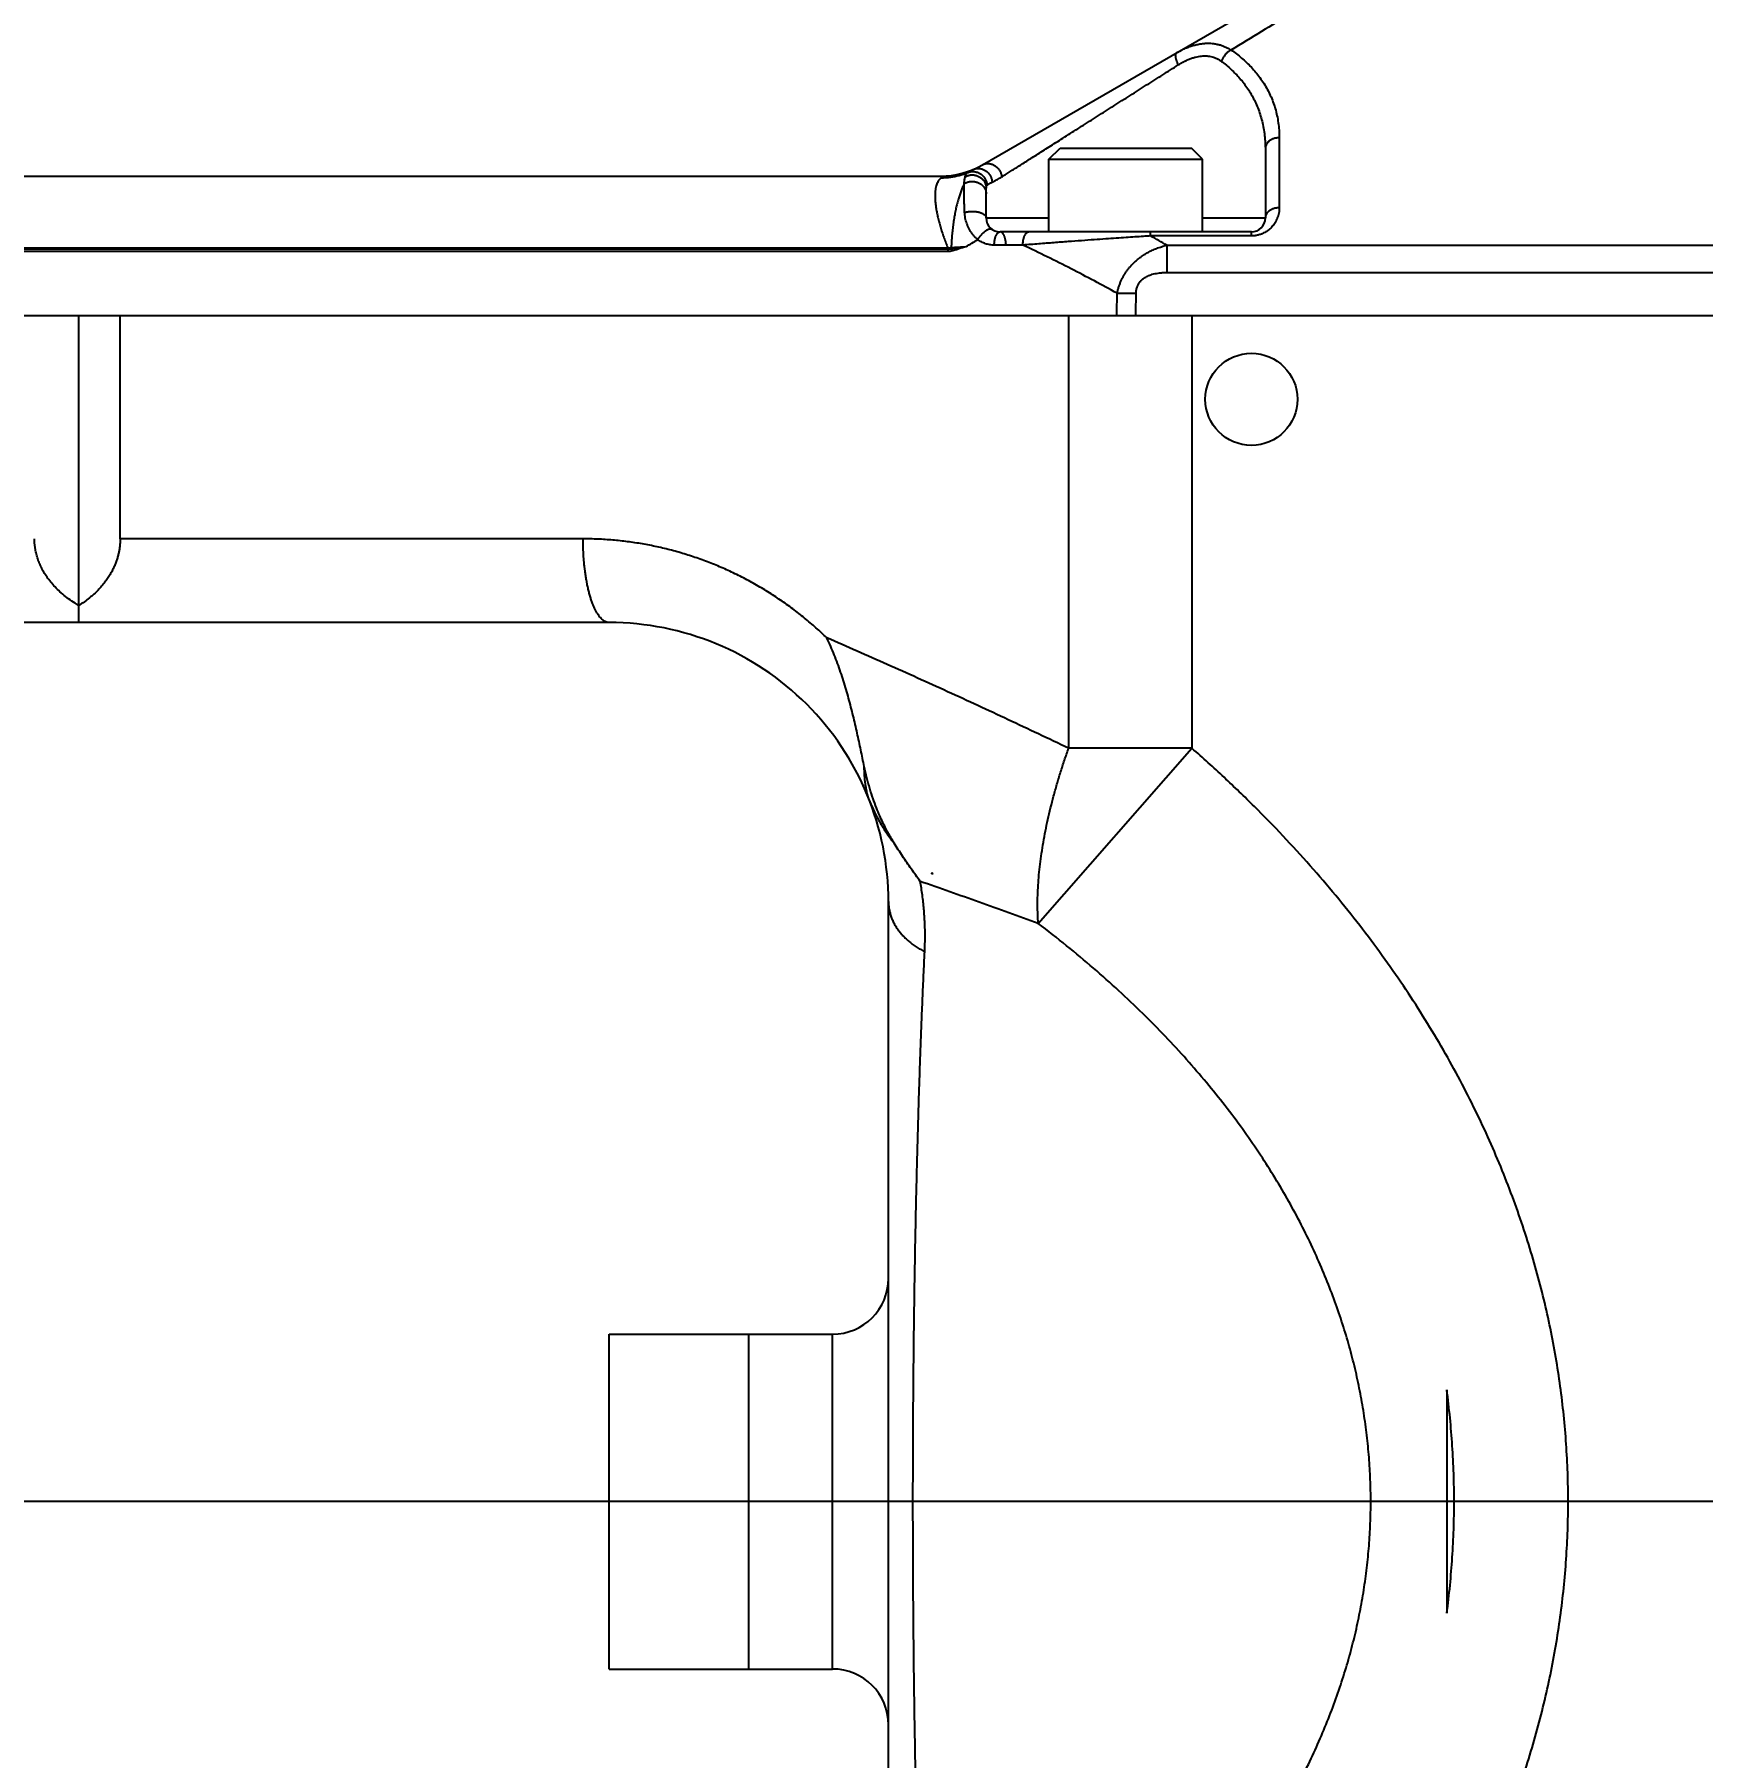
# Model space of a CAD drawing. Extents: x 0 to 4205, y 0 to 2970.
# Drawn here: x 2179.4 to 2239.1, y 2181.2 to 2243 of the extents above; entities that cross this region are included whole.
import ezdxf

# ---------------------------------------------------------------- set-up
doc = ezdxf.new("R2010")
doc.units = 0
doc.header["$LTSCALE"] = 231.275
doc.header["$PDMODE"] = 3
doc.header["$PDSIZE"] = 0.3125
doc.linetypes.add('CENTER', pattern=[0.6, 0.375, -0.075, 0.075, -0.075])
doc.layers.get('0').update_dxf_attribs({"linetype": 'CONTINUOUS'})
doc.layers.get('Defpoints').update_dxf_attribs({"linetype": 'CONTINUOUS'})
for name, color, linetype in [('5_ALL_CURVE', 7, 'CONTINUOUS'), ('95_ALL_DIM', 7, 'CONTINUOUS'), ('DEFAULT_1', 7, 'CENTER')]:
    doc.layers.add(name, color=color, linetype=linetype)
doc.styles.get("Standard").update_dxf_attribs({"font": 'txt', "width": 0.8})
doc.dimstyles.new('DIMSTYLE_2', dxfattribs={"dimtxt": 20, "dimasz": 7.5, "dimexe": 0.18, "dimexo": 0.0625, "dimgap": 0.09, "dimtad": 1, "dimdec": 3, "dimdsep": 46, "dimtxsty": 'Standard', "dimblk": 'OPEN', "dimblk1": 'OPEN', "dimblk2": 'OPEN', "dimcen": 0.09, "dimadec": 0, "dimazin": 0, "dimtp": 0.5, "dimtm": 0.5, "dimtfac": 1, "dimtdec": 3, "dimtofl": 0, "dimtmove": 0, "dimatfit": 3, "dimldrblk": 'OPEN', "dimfxl": 1, "dimtolj": 1, "dimarcsym": 0})

# ---------------------------------------------------------------- blocks, each defined once
blk = doc.blocks.new('_OPEN')
at = {"color": 0, "linetype": 'ByBlock'}
for p, q in [((0, 0), (-1, 0.2333)), ((-1, -0.2333), (0, 0)), ((-1, 0), (0, 0))]:
    blk.add_line(p, q, dxfattribs=at)
blk = doc.blocks.new('*D4')
at = {"layer": '95_ALL_DIM', "color": 0, "lineweight": -2, "transparency": 16777216}
for p, q in [((2922.77, 2266.342), (2957.354, 2272.44)), ((2054.52, 2190.38), (2019.403, 2190.38))]:
    blk.add_line(p, q, dxfattribs=at)
blk.add_arc((2491.968, 2190.38), 472.385, 10.90969, 179.09031, dxfattribs=at)
at = {"layer": 'Defpoints', "color": 0, "transparency": 16777216}
for p in [(2679.07, 2624.131), (2922.708, 2266.331), (2750.382, 2235.945), (2054.583, 2190.38), (2070.101, 2190.38)]:
    blk.add_point(p, dxfattribs=at)
at = {"layer": '95_ALL_DIM', "color": 0, "lineweight": -2, "transparency": 16777216, "xscale": 7.5, "yscale": 7.5, "zscale": 7.5}
for p, rotation in [((2957.177, 2272.408), 280.4548438122416), ((2019.583, 2190.38), 269.5451561877437)]:
    blk.add_blockref('_OPEN', p, dxfattribs=dict(at, rotation=rotation))
at = {"layer": '95_ALL_DIM', "color": 0, "transparency": 16777216, "insert": (2248.041, 2606.651), "char_height": 20, "attachment_point": 5, "rotation": 30.36943}
blk.add_mtext('\\A1;-170°', dxfattribs=at)
blk = doc.blocks.new('*D5')
at = {"layer": '95_ALL_DIM', "color": 0, "lineweight": -2, "transparency": 16777216}
for p, q in [((2069.402, 2190.38), (2100.434, 2190.38)), ((2912.138, 2116.292), (2877.554, 2122.39))]:
    blk.add_line(p, q, dxfattribs=at)
blk.add_arc((2491.968, 2190.38), 391.714, 181.09704, 348.90296, dxfattribs=at)
at = {"layer": 'Defpoints', "color": 0, "transparency": 16777216}
for p in [(2055.254, 2190.38), (2069.34, 2190.38), (2912.2, 2116.281), (3077.929, 2087.059), (2647.118, 1830.701)]:
    blk.add_point(p, dxfattribs=at)
at = {"layer": '95_ALL_DIM', "color": 0, "lineweight": -2, "transparency": 16777216, "xscale": 7.5, "yscale": 7.5, "zscale": 7.5}
for p, rotation in [((2100.254, 2190.38), 90.54851822042205), ((2877.731, 2122.359), 79.45148177957547)]:
    blk.add_blockref('_OPEN', p, dxfattribs=dict(at, rotation=rotation))
at = {"layer": '95_ALL_DIM', "color": 0, "transparency": 16777216, "insert": (2375.002, 1827.122), "char_height": 20, "attachment_point": 5, "rotation": 342.15181}
blk.add_mtext('\\A1;+170°', dxfattribs=at)
blk = doc.blocks.new('*D6')
at = {"layer": '95_ALL_DIM', "color": 0, "lineweight": -2, "transparency": 16777216}
for p, q in [((1983.333, 2190.38), (2013.323, 2190.38)), ((2995.124, 2190.379), (2970.612, 2190.379))]:
    blk.add_line(p, q, dxfattribs=at)
blk.add_arc((2491.968, 2190.38), 478.825, 180.89745, 359.10247, dxfattribs=at)
at = {"layer": 'Defpoints', "color": 0, "transparency": 16777216}
for p in [(1968.143, 2190.38), (1983.27, 2190.38), (2995.186, 2190.379), (3015.793, 2190.379), (2731.38, 1775.705)]:
    blk.add_point(p, dxfattribs=at)
at = {"layer": '95_ALL_DIM', "color": 0, "lineweight": -2, "transparency": 16777216, "xscale": 7.5, "yscale": 7.5, "zscale": 7.5}
for p, rotation in [((2013.143, 2190.38), 90.44872673715903), ((2970.792, 2190.379), 89.55119192681701)]:
    blk.add_blockref('_OPEN', p, dxfattribs=dict(at, rotation=rotation))
at = {"layer": '95_ALL_DIM', "color": 0, "transparency": 16777216, "insert": (2335.911, 1748.386), "char_height": 20, "attachment_point": 5, "rotation": 340.55319}
blk.add_mtext('\\A1;+180° *3', dxfattribs=at)
blk = doc.blocks.new('*D7')
at = {"layer": '95_ALL_DIM', "color": 0, "lineweight": -2, "transparency": 16777216}
for p, q in [((2491.905, 2190.38), (1931.704, 2190.38)), ((2492.03, 2190.38), (3052.232, 2190.38))]:
    blk.add_line(p, q, dxfattribs=at)
blk.add_arc((2491.968, 2190.38), 560.084, 0.76724, 179.23267, dxfattribs=at)
at = {"layer": 'Defpoints', "color": 0, "transparency": 16777216}
for p in [(2772.01, 2675.427), (1966.884, 2190.38), (1987.079, 2190.38), (2995.186, 2190.379), (3017.052, 2190.379)]:
    blk.add_point(p, dxfattribs=at)
at = {"layer": '95_ALL_DIM', "color": 0, "lineweight": -2, "transparency": 16777216, "xscale": 7.5, "yscale": 7.5, "zscale": 7.5}
for p, rotation in [((1931.884, 2190.38), 269.6162963987609), ((3052.052, 2190.38), 270.3836222651719)]:
    blk.add_blockref('_OPEN', p, dxfattribs=dict(at, rotation=rotation))
at = {"layer": '95_ALL_DIM', "color": 0, "transparency": 16777216, "insert": (2181.375, 2668.533), "char_height": 20, "attachment_point": 5, "rotation": 33.00642}
blk.add_mtext('\\A1;-180° *3', dxfattribs=at)

msp = doc.modelspace()

# ---------------------------------------------------------------- linework, layer by layer
for p, q in [((2213.3331, 2238.2815), (2225.7972, 2245.4776)), ((2223.9681, 2239.251), (2223.9681, 2236.7417)), ((2215.7181, 2238.4795), (2216.1181, 2238.8795)), ((2215.7181, 2235.8795), (2215.7181, 2238.4795)), ((2215.7181, 2238.4795), (2221.2181, 2238.4795)), ((2216.1181, 2238.8795), (2220.818, 2238.8795)), ((2221.2181, 2238.4795), (2220.8181, 2238.8795)), ((2221.2181, 2235.8795), (2221.2181, 2238.4795)), ((2223.4681, 2238.8692), (2223.4681, 2236.3795)), ((2111.6181, 2237.8795), (2211.8331, 2237.8795)), ((2213.4681, 2236.3795), (2213.4681, 2237.4402)), ((2213.4681, 2236.3795), (2215.7181, 2236.3795)), ((2222.9681, 2235.8795), (2213.9681, 2235.8795)), ((2219.3582, 2235.7339), (2219.3582, 2235.8795)), ((2221.2181, 2236.3795), (2223.4681, 2236.3795)), ((2159.4458, 2235.2691), (2212.0927, 2235.2691)), ((2159.4459, 2235.3081), (2212.0957, 2235.3081)), ((2214.1801, 2235.4057), (2213.7575, 2235.4057)), ((2214.7819, 2235.4057), (2214.1801, 2235.4057)), ((2222.9681, 2235.7339), (2219.3582, 2235.7339)), ((2219.9407, 2235.4008), (2219.9407, 2234.4241)), ((2219.9407, 2235.4008), (2250.01, 2235.4008)), ((2159.4455, 2235.1848), (2212.0879, 2235.1848)), ((2219.9407, 2234.4241), (2250.01, 2234.4241)), ((2110.9681, 2232.8795), (2327.4681, 2232.8795)), ((2180.9681, 2221.8795), (2180.9681, 2232.8795)), ((2182.4487, 2224.8795), (2182.4487, 2232.8795)), ((2216.4231, 2232.8795), (2216.4231, 2217.3731)), ((2220.8396, 2232.8795), (2220.8396, 2217.3731)), ((2199.0271, 2224.8795), (2182.4487, 2224.8795)), ((2199.9681, 2221.8795), (2155.2722, 2221.8795)), ((2215.3354, 2211.0955), (2220.8396, 2217.3731)), ((2220.8396, 2217.3731), (2216.4231, 2217.3731)), ((2211.5114, 2212.9039), (2211.5114, 2212.8795)), ((2211.5711, 2212.8795), (2211.5114, 2212.8795)), ((2209.9681, 2168.8795), (2209.9681, 2211.8795)), ((2199.9681, 2184.3795), (2199.9681, 2196.3795)), ((2199.9681, 2196.3795), (2207.9681, 2196.3795)), ((2204.9681, 2184.3795), (2204.9681, 2196.3795)), ((2207.9681, 2184.3795), (2207.9681, 2196.3795)), ((2229.9681, 2194.383), (2229.9681, 2186.3761)), ((2199.9681, 2184.3795), (2207.9681, 2184.3795))]:
    msp.add_line(p, q)
msp.add_circle((2222.9681, 2229.8795), 1.65)
for centre, radius, start, end in [((2211.8331, 2240.8795), 3, 270.000001, 299.999895), ((2213.9681, 2236.3795), 0.5, 180.000028, 270), ((2222.9681, 2236.3795), 0.5, 270.000222, 359.999904), ((2199.9681, 2211.8795), 10, 359.999974, 90.000021), ((2207.9681, 2198.3795), 2, 270, 360), ((2207.9681, 2182.3795), 2, 0, 90)]:
    msp.add_arc(centre, radius, start, end)
for points, start_tangent, end_tangent in [([(2227.2973, 2245.4615), (2226.3664, 2244.8977), (2225.3968, 2244.3104), (2224.3868, 2243.6985), (2223.3342, 2243.0609), (2222.2373, 2242.3965)], (-0.8553176, -0.518104), (-0.8553178, -0.5181037)), ([(2220.282, 2242.2934), (2220.2691, 2242.2832), (2220.2588, 2242.2688), (2220.2511, 2242.2504), (2220.2462, 2242.2283), (2220.244, 2242.2025), (2220.2446, 2242.1735), (2220.2481, 2242.1414), (2220.2543, 2242.1065), (2220.2632, 2242.0693), (2220.2747, 2242.03), (2220.2888, 2241.9891), (2220.3052, 2241.9469), (2220.3238, 2241.9039), (2220.3444, 2241.8604)], (-0.8660254, -0.4999999), (0.4443763, -0.8958402)), ([(2220.282, 2242.2934), (2220.4471, 2242.3826), (2220.6069, 2242.457), (2220.7609, 2242.5174), (2220.9086, 2242.5646), (2221.05, 2242.5995), (2221.1859, 2242.6231), (2221.3168, 2242.6362), (2221.443, 2242.6393), (2221.5649, 2242.6329), (2221.6836, 2242.6172), (2221.7993, 2242.5923), (2221.9122, 2242.558), (2222.0226, 2242.5142), (2222.1309, 2242.4606), (2222.2373, 2242.3965)], (0.866025, 0.5000007), (0.8348022, -0.5505499)), ([(2220.3444, 2241.8604), (2220.4808, 2241.9419), (2220.6119, 2242.0103), (2220.7375, 2242.0663), (2220.8571, 2242.1106), (2220.971, 2242.144), (2221.0797, 2242.1673), (2221.1838, 2242.1813), (2221.2835, 2242.1865), (2221.3792, 2242.1833), (2221.4718, 2242.1719), (2221.5614, 2242.1524), (2221.6483, 2242.1246), (2221.7326, 2242.0886), (2221.8146, 2242.0439), (2221.8946, 2241.9901)], (0.8441505, 0.5361062), (0.8030846, -0.595865)), ([(2222.2373, 2242.3965), (2222.1984, 2242.3747), (2222.1599, 2242.3489), (2222.1222, 2242.3193), (2222.0858, 2242.2863), (2222.051, 2242.25), (2222.0181, 2242.2111), (2221.9875, 2242.1697), (2221.9596, 2242.1265), (2221.9347, 2242.0818), (2221.9129, 2242.0362), (2221.8946, 2241.9901)], (-0.8932875, -0.4494858), (-0.3368357, -0.9415634)), ([(2222.2373, 2242.3965), (2222.4322, 2242.2566), (2222.6194, 2242.1069), (2222.7982, 2241.9471), (2222.9677, 2241.7771), (2223.1272, 2241.5967), (2223.2757, 2241.406), (2223.4123, 2241.2048), (2223.5361, 2240.9934), (2223.6461, 2240.7718), (2223.7414, 2240.5403), (2223.8212, 2240.2992), (2223.8845, 2240.0491), (2223.9305, 2239.7906), (2223.9586, 2239.5243), (2223.9681, 2239.251)], (0.8269854, -0.5622234), (0.0000004, -1)), ([(2214.0272, 2237.8484), (2214.1524, 2237.9279), (2214.2904, 2238.0156), (2214.4413, 2238.1114), (2214.6049, 2238.2153), (2214.7812, 2238.3273), (2214.9701, 2238.4473), (2215.1714, 2238.5751), (2215.3847, 2238.7105), (2215.6095, 2238.8533), (2215.8455, 2239.0032), (2216.0919, 2239.1597), (2216.3481, 2239.3224), (2216.6132, 2239.4907), (2216.8862, 2239.6642), (2217.1662, 2239.842), (2217.452, 2240.0235), (2217.7424, 2240.2079), (2218.0361, 2240.3944), (2218.3317, 2240.5822), (2218.628, 2240.7703), (2218.9236, 2240.9581), (2219.217, 2241.1444), (2219.5071, 2241.3286), (2219.7924, 2241.5099), (2220.0719, 2241.6874), (2220.3444, 2241.8604)], (0.8441502, 0.5361067), (0.8441499, 0.5361072)), ([(2221.8946, 2241.9901), (2222.0718, 2241.8513), (2222.242, 2241.7028), (2222.4045, 2241.5442), (2222.5587, 2241.3755), (2222.7037, 2241.1966), (2222.8387, 2241.0073), (2222.9628, 2240.8078), (2223.0753, 2240.598), (2223.1754, 2240.3781), (2223.262, 2240.1484), (2223.3345, 2239.9092), (2223.3921, 2239.6611), (2223.4339, 2239.4046), (2223.4595, 2239.1403), (2223.4681, 2238.8692)], (0.8030773, -0.5958748), (0.0000001, -1)), ([(2223.9681, 2239.251), (2223.9158, 2239.2489), (2223.8641, 2239.2427), (2223.8136, 2239.2323), (2223.7647, 2239.218), (2223.7181, 2239.1999), (2223.6742, 2239.1781), (2223.6335, 2239.153), (2223.5965, 2239.1247), (2223.5636, 2239.0936), (2223.5351, 2239.0601), (2223.5113, 2239.0245), (2223.4925, 2238.9872), (2223.479, 2238.9486), (2223.4708, 2238.9091), (2223.4681, 2238.8692)], (-1, 0), (0, -1)), ([(2211.8646, 2237.8196), (2211.8164, 2237.7807), (2211.7735, 2237.732), (2211.7359, 2237.6736), (2211.704, 2237.6054), (2211.6779, 2237.5274), (2211.6578, 2237.4397), (2211.6439, 2237.3423), (2211.6365, 2237.2353), (2211.6358, 2237.1187), (2211.6418, 2236.9927), (2211.6549, 2236.8576), (2211.6752, 2236.7136), (2211.7026, 2236.5612), (2211.7374, 2236.4007), (2211.7795, 2236.2329), (2211.8289, 2236.0582), (2211.8854, 2235.8775), (2211.9489, 2235.6917), (2212.0191, 2235.5015), (2212.0957, 2235.3081)], (-0.8299342, -0.5578613), (0.3785251, -0.925591)), ([(2211.8331, 2237.8795), (2211.8641, 2237.8782), (2211.8849, 2237.8746), (2211.8971, 2237.869), (2211.902, 2237.8618), (2211.9007, 2237.8531), (2211.8936, 2237.8431), (2211.8815, 2237.832), (2211.8646, 2237.8196)], (1, -0.000003), (-0.8299247, -0.5578754)), ([(2211.8646, 2237.8196), (2212.0255, 2237.8263), (2212.1851, 2237.8426), (2212.3429, 2237.8686), (2212.4983, 2237.9042), (2212.6508, 2237.9492), (2212.7999, 2238.0035)], (0.9999377, 0.0111639), (0.9284859, 0.3713675)), ([(2212.6788, 2237.6064), (2212.6873, 2237.6794), (2212.6968, 2237.7458), (2212.7072, 2237.8053), (2212.7186, 2237.8577)], (0.1047263, 0.9945011), (0.2368892, 0.9715367)), ([(2212.7186, 2237.8577), (2212.7333, 2237.9061), (2212.7519, 2237.9465), (2212.7741, 2237.9789), (2212.7999, 2238.0035)], (0.2368886, 0.9715368), (0.799444, 0.6007406)), ([(2212.7186, 2237.8577), (2212.7629, 2237.8796), (2212.8093, 2237.8971), (2212.8573, 2237.91), (2212.9064, 2237.9183), (2212.9561, 2237.9218), (2213.0059, 2237.9206), (2213.0553, 2237.9146), (2213.1038, 2237.9039), (2213.1511, 2237.8886), (2213.1965, 2237.8688), (2213.2396, 2237.8448), (2213.28, 2237.8167), (2213.3174, 2237.7849), (2213.3512, 2237.7497), (2213.3813, 2237.7115), (2213.4072, 2237.6705), (2213.4289, 2237.6272), (2213.4459, 2237.5821), (2213.4582, 2237.5356), (2213.4656, 2237.4881), (2213.4681, 2237.4402)], (0.8744382, 0.485137), (0, -1)), ([(2212.7999, 2238.0035), (2212.8152, 2238.0156), (2212.8317, 2238.0278), (2212.8497, 2238.0401), (2212.8694, 2238.0523), (2212.891, 2238.0646), (2212.9149, 2238.0772), (2212.9416, 2238.09), (2212.9713, 2238.1034), (2213.0045, 2238.1177)], (0.7713546, 0.6364056), (0.9206118, 0.3904791)), ([(2212.7999, 2238.0035), (2212.8482, 2238.0208), (2212.8981, 2238.033), (2212.949, 2238.04), (2213.0003, 2238.0416), (2213.0517, 2238.038), (2213.1024, 2238.0291), (2213.152, 2238.015), (2213.2, 2237.9958), (2213.2457, 2237.9718), (2213.2888, 2237.9433), (2213.3287, 2237.9105), (2213.3651, 2237.8738), (2213.3975, 2237.8335), (2213.4257, 2237.7902), (2213.4492, 2237.7442), (2213.4679, 2237.6961), (2213.4816, 2237.6464), (2213.49, 2237.5955), (2213.4932, 2237.5442)], (0.9226169, 0.3857177), (0.0099143, -0.9999509)), ([(2213.0045, 2238.1177), (2213.0505, 2238.1343), (2213.0981, 2238.1459), (2213.1467, 2238.1523), (2213.1959, 2238.1535), (2213.2451, 2238.1495), (2213.2938, 2238.1402), (2213.3416, 2238.1259), (2213.3878, 2238.1066), (2213.4321, 2238.0825), (2213.4739, 2238.054), (2213.5128, 2238.0212), (2213.5484, 2237.9846), (2213.5803, 2237.9446), (2213.6082, 2237.9015), (2213.6318, 2237.8559), (2213.6508, 2237.8081), (2213.6651, 2237.7588), (2213.6744, 2237.7083), (2213.6787, 2237.6574)], (0.9206133, 0.3904755), (0.0349643, -0.9993886)), ([(2213.3331, 2238.2815), (2213.3721, 2238.301), (2213.4132, 2238.3158), (2213.4561, 2238.3259), (2213.5003, 2238.331), (2213.5454, 2238.3312), (2213.5908, 2238.3264), (2213.6362, 2238.3166), (2213.681, 2238.3021), (2213.7248, 2238.2828), (2213.7672, 2238.2591), (2213.8076, 2238.2312), (2213.8458, 2238.1993), (2213.8812, 2238.1638), (2213.9136, 2238.125), (2213.9425, 2238.0834), (2213.9678, 2238.0394), (2213.9891, 2237.9934), (2214.0062, 2237.9459), (2214.0189, 2237.8974), (2214.0272, 2237.8484)], (0.8660254, 0.5), (0.1210111, -0.9926512)), ([(2213.6787, 2237.6574), (2213.739, 2237.6863), (2213.8049, 2237.7198), (2213.8754, 2237.758), (2213.9497, 2237.8008), (2214.0272, 2237.8484)], (0.9062222, 0.4228018), (0.8441491, 0.5361085)), ([(2212.6788, 2237.6064), (2212.6235, 2237.485), (2212.5706, 2237.3529), (2212.5202, 2237.2105), (2212.4727, 2237.0578), (2212.4283, 2236.8954), (2212.3873, 2236.7236), (2212.3499, 2236.543), (2212.3165, 2236.3542), (2212.2874, 2236.1579), (2212.2626, 2235.955), (2212.2425, 2235.7465), (2212.2273, 2235.5334), (2212.2171, 2235.3168)], (-0.4366629, -0.8996252), (-0.035107, -0.9993836)), ([(2212.6965, 2236.5773), (2212.691, 2236.7229), (2212.6864, 2236.861), (2212.6827, 2236.9915), (2212.6799, 2237.1141), (2212.6779, 2237.2289), (2212.6768, 2237.3356), (2212.6766, 2237.4343), (2212.6773, 2237.5246), (2212.6788, 2237.6064)], (-0.0398818, 0.9992044), (0.0251391, 0.999684)), ([(2212.6788, 2237.6065), (2212.7228, 2237.6311), (2212.7694, 2237.6516), (2212.8182, 2237.6677), (2212.8686, 2237.6792), (2212.9201, 2237.686), (2212.9721, 2237.688), (2213.0241, 2237.6852), (2213.0755, 2237.6777), (2213.1257, 2237.6654), (2213.1742, 2237.6487), (2213.2204, 2237.6275), (2213.2639, 2237.6022), (2213.3042, 2237.5731), (2213.3409, 2237.5404), (2213.3735, 2237.5045), (2213.4018, 2237.4658), (2213.4253, 2237.4247), (2213.4439, 2237.3817), (2213.4573, 2237.3371), (2213.4654, 2237.2916), (2213.4681, 2237.2457)], (0.8470481, 0.5315163), (0.0000005, -1)), ([(2213.4681, 2237.4402), (2213.4697, 2237.4758), (2213.4745, 2237.5049), (2213.4823, 2237.5277), (2213.4932, 2237.5442)], (0.0000051, 1), (0.6764707, 0.7364695)), ([(2213.4932, 2237.5442), (2213.5034, 2237.5545), (2213.5154, 2237.5652), (2213.5296, 2237.5764), (2213.5461, 2237.5879), (2213.5653, 2237.5999), (2213.5877, 2237.6126), (2213.6137, 2237.6262), (2213.644, 2237.641), (2213.6787, 2237.6574)], (0.6764952, 0.7364471), (0.9062167, 0.4228136)), ([(2212.6965, 2236.5773), (2212.7407, 2236.5893), (2212.7873, 2236.5992), (2212.8358, 2236.6067), (2212.8856, 2236.6119), (2212.9364, 2236.6146), (2212.9874, 2236.6149), (2213.0382, 2236.6128), (2213.0884, 2236.6082), (2213.1372, 2236.6012), (2213.1843, 2236.5919), (2213.2292, 2236.5804), (2213.2713, 2236.5669), (2213.3102, 2236.5513), (2213.3456, 2236.534), (2213.3771, 2236.515), (2213.4043, 2236.4947), (2213.4269, 2236.4731), (2213.4448, 2236.4506), (2213.4577, 2236.4273), (2213.4655, 2236.4036), (2213.4681, 2236.3795)], (0.9565613, 0.2915311), (0.0000009, -1)), ([(2213.1671, 2235.6002), (2213.0966, 2235.6658), (2213.0297, 2235.7378), (2212.9674, 2235.8157), (2212.9103, 2235.8989), (2212.8589, 2235.9868), (2212.8138, 2236.079), (2212.7755, 2236.1747), (2212.7442, 2236.2734), (2212.7205, 2236.3741), (2212.7045, 2236.4757), (2212.6965, 2236.5773)], (-0.7572455, 0.6531304), (-0.0398863, 0.9992042)), ([(2223.9681, 2236.7417), (2223.9633, 2236.6434), (2223.9494, 2236.5477), (2223.9269, 2236.4556), (2223.8966, 2236.3676), (2223.8592, 2236.2845), (2223.8158, 2236.2071), (2223.7674, 2236.1361), (2223.715, 2236.0716), (2223.6595, 2236.0136), (2223.6015, 2235.9619), (2223.5418, 2235.9163), (2223.481, 2235.8765), (2223.4197, 2235.8425), (2223.3585, 2235.8139), (2223.2981, 2235.7903), (2223.2389, 2235.7715), (2223.1813, 2235.757), (2223.1254, 2235.7464), (2223.0713, 2235.7393), (2223.0191, 2235.7352), (2222.9681, 2235.7339)], (0.0000032, -1), (-1, 0.0000057)), ([(2223.9681, 2236.7417), (2223.9158, 2236.7398), (2223.8641, 2236.7338), (2223.8136, 2236.724), (2223.7647, 2236.7104), (2223.7181, 2236.6932), (2223.6742, 2236.6726), (2223.6335, 2236.6487), (2223.5965, 2236.6219), (2223.5636, 2236.5924), (2223.5351, 2236.5606), (2223.5113, 2236.5269), (2223.4925, 2236.4915), (2223.479, 2236.4548), (2223.4708, 2236.4174), (2223.4681, 2236.3795)], (-1, 0), (0, -1)), ([(2213.1671, 2235.6002), (2213.1953, 2235.6436), (2213.2254, 2235.6862), (2213.2572, 2235.7276), (2213.2903, 2235.7673), (2213.3243, 2235.8049), (2213.3588, 2235.8399), (2213.3936, 2235.8721), (2213.4281, 2235.901), (2213.4621, 2235.9264), (2213.4951, 2235.9479), (2213.5268, 2235.9653), (2213.5569, 2235.9784), (2213.585, 2235.9872), (2213.6108, 2235.9914), (2213.634, 2235.9911), (2213.6544, 2235.9862), (2213.6718, 2235.9768)], (0.5278831, 0.8493171), (0.8054801, -0.5926228)), ([(2213.7575, 2235.4057), (2213.7597, 2235.456), (2213.7641, 2235.5056), (2213.7705, 2235.5538), (2213.7789, 2235.6003), (2213.7893, 2235.6445), (2213.8015, 2235.686), (2213.8154, 2235.7243), (2213.8309, 2235.7592), (2213.8478, 2235.7901), (2213.8659, 2235.8168), (2213.885, 2235.8391), (2213.905, 2235.8567), (2213.9257, 2235.8693), (2213.9468, 2235.877), (2213.9681, 2235.8795)], (0.0220926, 0.9997559), (1, 0)), ([(2214.1801, 2235.4057), (2214.1798, 2235.4125), (2214.1796, 2235.4199), (2214.1794, 2235.428), (2214.179, 2235.4369), (2214.1785, 2235.4466), (2214.1778, 2235.4571), (2214.177, 2235.4686), (2214.176, 2235.4811), (2214.1747, 2235.4947), (2214.1731, 2235.5096), (2214.1711, 2235.5258), (2214.1686, 2235.5435), (2214.1656, 2235.5626), (2214.1619, 2235.5834), (2214.1573, 2235.6058), (2214.1517, 2235.6299), (2214.1449, 2235.6557), (2214.1366, 2235.683), (2214.1265, 2235.7117), (2214.1143, 2235.7414), (2214.0995, 2235.7716), (2214.0818, 2235.8012), (2214.0617, 2235.8279), (2214.0399, 2235.8498), (2214.0167, 2235.8661), (2213.9926, 2235.8761), (2213.9681, 2235.8795)], (-0.0547998, 0.9984974), (-1, -0.0000041)), ([(2214.7819, 2235.4057), (2214.7841, 2235.456), (2214.7885, 2235.5056), (2214.795, 2235.5538), (2214.8036, 2235.6003), (2214.8142, 2235.6445), (2214.8266, 2235.686), (2214.8408, 2235.7243), (2214.8565, 2235.7592), (2214.8737, 2235.7901), (2214.8921, 2235.8168), (2214.9116, 2235.8391), (2214.932, 2235.8567), (2214.953, 2235.8693), (2214.9745, 2235.877), (2214.9962, 2235.8795)], (0.022485, 0.9997472), (1, 0.0000002)), ([(2222.9681, 2235.7339), (2222.9681, 2235.7651), (2222.9681, 2235.793), (2222.9681, 2235.8173), (2222.9681, 2235.8378), (2222.968, 2235.8542), (2222.9684, 2235.8663), (2222.968, 2235.8741), (2222.9681, 2235.8795)], (0.0000899, 1), (1, 0)), ([(2212.0927, 2235.2691), (2212.0905, 2235.2412), (2212.0889, 2235.2131), (2212.0879, 2235.1848)], (-0.0923317, -0.9957283), (-0.0214453, -0.99977)), ([(2212.0927, 2235.2691), (2212.0943, 2235.2885), (2212.0957, 2235.3081)], (0.092322, 0.9957292), (0.0589819, 0.9982591)), ([(2212.0927, 2235.2691), (2212.1369, 2235.2703), (2212.1772, 2235.2735), (2212.2143, 2235.2785)], (1, -0.0000273), (0.9865659, 0.1633636)), ([(2212.0957, 2235.3081), (2212.1567, 2235.3124), (2212.2171, 2235.3168)], (0.9975376, 0.0701341), (0.9973151, 0.0732291)), ([(2212.2143, 2235.2785), (2212.3908, 2235.3032), (2212.5689, 2235.3282), (2212.7485, 2235.3534)], (0.9903694, 0.1384504), (0.9903525, 0.1385709)), ([(2212.2143, 2235.2785), (2212.2159, 2235.2976), (2212.2171, 2235.3168)], (0.0917574, 0.9957814), (0.0563707, 0.9984099)), ([(2212.2143, 2235.2785), (2212.2183, 2235.2538), (2212.2229, 2235.2288), (2212.2281, 2235.2037)], (0.1499173, -0.9886985), (0.212205, -0.9772252)), ([(2212.2171, 2235.3168), (2212.4802, 2235.335), (2212.7485, 2235.3534)], (0.9976138, 0.069041), (0.9976784, 0.0681008)), ([(2212.2281, 2235.2037), (2212.4006, 2235.2531), (2212.5741, 2235.303), (2212.7486, 2235.3534)], (0.961578, 0.274532), (0.9607666, 0.2773582)), ([(2212.7486, 2235.3534), (2212.9556, 2235.4754), (2213.1671, 2235.6002)], (0.8613059, 0.5080868), (0.8613068, 0.5080853)), ([(2213.7575, 2235.4057), (2213.6781, 2235.4089), (2213.5991, 2235.4184), (2213.5211, 2235.4343), (2213.4449, 2235.4562), (2213.3708, 2235.4841), (2213.2995, 2235.5176), (2213.2315, 2235.5565), (2213.1671, 2235.6002)], (-1, 0.0000052), (-0.804426, 0.5940529)), ([(2219.3582, 2235.7339), (2219.0896, 2235.7169), (2218.7987, 2235.698), (2218.4798, 2235.6767), (2218.1296, 2235.6528), (2217.7489, 2235.6262), (2217.3353, 2235.5968), (2216.8878, 2235.5644), (2216.4069, 2235.5289), (2215.8927, 2235.4904), (2215.349, 2235.4492), (2214.7819, 2235.4057)], (-0.9980638, -0.0621979), (-0.997037, -0.0769234)), ([(2218.1586, 2233.6778), (2217.3433, 2234.1205), (2216.509, 2234.5561), (2215.6553, 2234.9845), (2214.7819, 2235.4057)], (-0.87485, 0.4843939), (-0.9041195, 0.4272797)), ([(2218.1586, 2233.6778), (2218.1873, 2233.7979), (2218.2218, 2233.914), (2218.262, 2234.0262), (2218.3076, 2234.1343), (2218.3585, 2234.2384), (2218.4146, 2234.3386), (2218.4758, 2234.4352), (2218.5429, 2234.529), (2218.6168, 2234.6211), (2218.6987, 2234.712), (2218.7898, 2234.8021), (2218.8916, 2234.8911), (2219.0051, 2234.9786), (2219.1306, 2235.0633), (2219.268, 2235.1438), (2219.4174, 2235.2187), (2219.5791, 2235.2873), (2219.7536, 2235.3483), (2219.9407, 2235.4008)], (0.205428, 0.9786722), (0.9708885, 0.239532)), ([(2219.9407, 2235.4008), (2219.6507, 2235.5678), (2219.3582, 2235.7339)], (-0.8651529, 0.5015082), (-0.8710437, 0.4912055)), ([(2212.0879, 2235.1848), (2212.1387, 2235.1872), (2212.1852, 2235.1936), (2212.2281, 2235.2037)], (1, -0.0001042), (0.961522, 0.2747278)), ([(2218.8391, 2233.6778), (2218.8426, 2233.7437), (2218.8513, 2233.8064), (2218.865, 2233.866), (2218.8835, 2233.9223), (2218.9067, 2233.9756), (2218.9345, 2234.0258), (2218.9668, 2234.0732), (2219.0041, 2234.1181), (2219.0468, 2234.161), (2219.0959, 2234.2021), (2219.1521, 2234.2413), (2219.2167, 2234.2785), (2219.2903, 2234.313), (2219.3736, 2234.3442), (2219.4666, 2234.3712), (2219.5694, 2234.3934), (2219.6825, 2234.41), (2219.8062, 2234.4205), (2219.9407, 2234.4241)], (0.0125987, 0.9999206), (1, -0.0000046)), ([(2218.1485, 2232.8795), (2218.1535, 2233.2787), (2218.1586, 2233.6778)], (0.0127142, 0.9999192), (0.0127121, 0.9999192)), ([(2218.1586, 2233.6778), (2218.2655, 2233.679), (2218.3759, 2233.6798), (2218.4892, 2233.68), (2218.6046, 2233.6798), (2218.7215, 2233.679), (2218.8391, 2233.6778)], (0.9999008, 0.0140886), (0.9999212, -0.0125558)), ([(2218.8291, 2232.8795), (2218.8341, 2233.2787), (2218.8391, 2233.6778)], (0.0125919, 0.9999207), (0.0125899, 0.9999207)), ([(2180.9681, 2222.4944), (2180.7174, 2222.6495), (2180.4918, 2222.8131), (2180.2912, 2222.9825), (2180.1146, 2223.1557), (2179.9605, 2223.3312), (2179.828, 2223.5073), (2179.7156, 2223.6829), (2179.6217, 2223.8573), (2179.5448, 2224.0302), (2179.4836, 2224.2021), (2179.4371, 2224.3726), (2179.4045, 2224.542), (2179.3851, 2224.711), (2179.3787, 2224.8795)], (-0.8687693, 0.495217), (0, 1)), ([(2182.4487, 2224.8795), (2182.4455, 2224.7564), (2182.4358, 2224.6329), (2182.4196, 2224.509), (2182.3966, 2224.3842), (2182.3663, 2224.2579), (2182.3283, 2224.1301), (2182.2822, 2224.0007), (2182.2271, 2223.8691), (2182.1621, 2223.7355), (2182.0866, 2223.5998), (2181.9993, 2223.4621), (2181.8993, 2223.3229), (2181.7852, 2223.1824), (2181.6561, 2223.0413), (2181.5106, 2222.9005), (2181.3478, 2222.7613), (2181.1672, 2222.6254), (2180.9681, 2222.4944)], (0, -1), (-0.852252, -0.5231315)), ([(2199.9681, 2221.8795), (2199.909, 2221.8855), (2199.8501, 2221.9032), (2199.7918, 2221.9327), (2199.7341, 2221.9738), (2199.6773, 2222.0264), (2199.6217, 2222.0902), (2199.5674, 2222.1651), (2199.5148, 2222.2506), (2199.4639, 2222.3465), (2199.415, 2222.4525), (2199.3683, 2222.568), (2199.324, 2222.6926), (2199.2822, 2222.8259), (2199.2431, 2222.9673), (2199.2068, 2223.1162), (2199.1736, 2223.2721), (2199.1435, 2223.4343), (2199.1167, 2223.6022), (2199.0932, 2223.7752), (2199.0732, 2223.9525), (2199.0567, 2224.1335), (2199.0438, 2224.3174), (2199.0346, 2224.5035), (2199.029, 2224.6912), (2199.0271, 2224.8795)], (-1, 0), (0, 1)), ([(2207.7637, 2221.3276), (2207.3707, 2221.6916), (2206.9621, 2222.0396), (2206.5385, 2222.3706), (2206.1007, 2222.6838), (2205.6497, 2222.9783), (2205.1865, 2223.2536), (2204.7118, 2223.5089), (2204.2266, 2223.7437), (2203.7319, 2223.9575), (2203.2288, 2224.1497), (2202.7184, 2224.3201), (2202.2017, 2224.4681), (2201.6797, 2224.5937), (2201.1535, 2224.6966), (2200.624, 2224.7767), (2200.0924, 2224.8339), (2199.5597, 2224.8681), (2199.0271, 2224.8795)], (-0.7192422, 0.6947594), (-1, 0.0000008)), ([(2209.1015, 2216.7189), (2209.0407, 2217.0137), (2208.9785, 2217.3127), (2208.9144, 2217.6154), (2208.8476, 2217.9214), (2208.7777, 2218.23), (2208.704, 2218.5407), (2208.6258, 2218.8529), (2208.5426, 2219.166), (2208.4536, 2219.4794), (2208.3583, 2219.7923), (2208.2559, 2220.1042), (2208.146, 2220.4143), (2208.0277, 2220.722), (2207.9004, 2221.0267), (2207.7637, 2221.3276)], (-0.2018808, 0.9794101), (-0.4286218, 0.903484)), ([(2216.4231, 2217.3731), (2214.2552, 2218.3986), (2212.0882, 2219.4011), (2209.9234, 2220.3784), (2207.7637, 2221.3276)], (-0.9022442, 0.4312255), (-0.9175457, 0.3976304)), ([(2215.3354, 2211.0955), (2215.3166, 2211.4196), (2215.3097, 2211.7566), (2215.3147, 2212.1056), (2215.3316, 2212.466), (2215.3603, 2212.8369), (2215.4008, 2213.2176), (2215.4531, 2213.6072), (2215.5169, 2214.005), (2215.5921, 2214.4099), (2215.6787, 2214.8213), (2215.7764, 2215.2381), (2215.8849, 2215.6596), (2216.0042, 2216.0847), (2216.1338, 2216.5126), (2216.2736, 2216.9424), (2216.4231, 2217.3731)], (-0.0775114, 0.9969915), (0.3376064, 0.9412874)), ([(2220.8396, 2163.386), (2221.988, 2164.4251), (2223.076, 2165.4739), (2224.1048, 2166.5309), (2225.076, 2167.5948), (2225.991, 2168.6646), (2226.8511, 2169.7392), (2227.6577, 2170.8176), (2228.4119, 2171.8988), (2229.115, 2172.9817), (2229.7682, 2174.0654), (2230.3722, 2175.1485), (2230.9278, 2176.2293), (2231.436, 2177.306), (2231.8981, 2178.3778), (2232.3154, 2179.444), (2232.6894, 2180.5044), (2233.0217, 2181.5592), (2233.3137, 2182.6091), (2233.5665, 2183.6546), (2233.7813, 2184.6962), (2233.9589, 2185.7344), (2234.1001, 2186.7697), (2234.2055, 2187.8027), (2234.2755, 2188.8341), (2234.3104, 2189.8645), (2234.3104, 2190.8946), (2234.2755, 2191.925), (2234.2055, 2192.9564), (2234.1001, 2193.9894), (2233.9589, 2195.0247), (2233.7813, 2196.0628), (2233.5665, 2197.1044), (2233.3137, 2198.15), (2233.0217, 2199.1998), (2232.6894, 2200.2547), (2232.3154, 2201.3151), (2231.8981, 2202.3813), (2231.436, 2203.453), (2230.9278, 2204.5298), (2230.3722, 2205.6105), (2229.7682, 2206.6936), (2229.115, 2207.7774), (2228.4119, 2208.8603), (2227.6577, 2209.9414), (2226.8511, 2211.0198), (2225.991, 2212.0945), (2225.076, 2213.1643), (2224.1048, 2214.2282), (2223.076, 2215.2852), (2221.988, 2216.3339), (2220.8396, 2217.3731)], (0.7519043, 0.6592722), (-0.7519043, 0.6592722)), ([(2209.2959, 2215.4838), (2209.243, 2215.6368), (2209.1992, 2215.7976), (2209.1641, 2215.9663), (2209.1373, 2216.1428), (2209.1184, 2216.327), (2209.1066, 2216.5191), (2209.1015, 2216.7189)], (-0.3604114, 0.9327935), (-0.0097349, 0.9999526)), ([(2210.1713, 2213.976), (2210.0775, 2214.1309), (2209.9798, 2214.3021), (2209.8772, 2214.4939), (2209.7692, 2214.7111), (2209.6558, 2214.959), (2209.5379, 2215.2428), (2209.4178, 2215.5669), (2209.3012, 2215.9269), (2209.1943, 2216.3141), (2209.1015, 2216.7189)], (-0.5289634, 0.8486446), (-0.2018808, 0.9794101)), ([(2209.2959, 2215.4838), (2209.3913, 2215.2532), (2209.4973, 2215.0268), (2209.6136, 2214.8052), (2209.7397, 2214.589), (2209.875, 2214.3785), (2210.0191, 2214.174), (2210.1713, 2213.976)], (0.3604367, -0.9327837), (0.6254915, -0.780231)), ([(2211.107, 2212.6034), (2210.7852, 2213.0489), (2210.473, 2213.5067), (2210.1713, 2213.976)], (-0.5963251, 0.802743), (-0.5289634, 0.8486446)), ([(2215.3354, 2211.0955), (2213.2181, 2211.8577), (2211.107, 2212.6034)], (-0.9399571, 0.3412926), (-0.9439637, 0.3300493)), ([(2211.2666, 2210.0879), (2211.2796, 2210.5958), (2211.27, 2211.1023), (2211.2379, 2211.6063), (2211.1835, 2212.107), (2211.107, 2212.6034)], (0.0478085, 0.9988565), (-0.1743169, 0.9846896)), ([(2211.5711, 2212.8795), (2211.5413, 2212.8917), (2211.5114, 2212.9039)], (-0.9257345, 0.3781741), (-0.925995, 0.3775358)), ([(2209.9681, 2211.8795), (2209.9743, 2211.7393), (2209.993, 2211.5996), (2210.0241, 2211.4611), (2210.0674, 2211.3243), (2210.1228, 2211.1899), (2210.19, 2211.0583), (2210.2688, 2210.9302), (2210.3589, 2210.8059), (2210.4598, 2210.6862), (2210.5711, 2210.5714), (2210.6924, 2210.4621), (2210.8231, 2210.3586), (2210.9628, 2210.2615), (2211.1109, 2210.1711), (2211.2666, 2210.0879)], (0, -1), (0.8946656, -0.4467365)), ([(2215.3354, 2169.6636), (2216.3503, 2170.4611), (2217.3118, 2171.2659), (2218.2209, 2172.0771), (2219.0792, 2172.8935), (2219.8878, 2173.7146), (2220.6479, 2174.5393), (2221.3607, 2175.3669), (2222.0273, 2176.1966), (2222.6486, 2177.0277), (2223.2258, 2177.8594), (2223.7596, 2178.6906), (2224.2506, 2179.52), (2224.6997, 2180.3464), (2225.108, 2181.1689), (2225.4768, 2181.9871), (2225.8074, 2182.8009), (2226.101, 2183.6105), (2226.359, 2184.4162), (2226.5824, 2185.2186), (2226.7723, 2186.0179), (2226.9292, 2186.8146), (2227.054, 2187.6092), (2227.1471, 2188.402), (2227.209, 2189.1935), (2227.2399, 2189.9843), (2227.2399, 2190.7748), (2227.209, 2191.5656), (2227.1471, 2192.3571), (2227.054, 2193.1499), (2226.9292, 2193.9444), (2226.7723, 2194.7411), (2226.5824, 2195.5405), (2226.359, 2196.3429), (2226.101, 2197.1486), (2225.8074, 2197.9581), (2225.4768, 2198.7719), (2225.108, 2199.5902), (2224.6997, 2200.4127), (2224.2506, 2201.239), (2223.7596, 2202.0684), (2223.2258, 2202.8997), (2222.6486, 2203.7314), (2222.0273, 2204.5624), (2221.3607, 2205.3921), (2220.6479, 2206.2198), (2219.8878, 2207.0445), (2219.0792, 2207.8655), (2218.2209, 2208.682), (2217.3118, 2209.4931), (2216.3503, 2210.298), (2215.3354, 2211.0955)], (0.7956124, 0.605806), (-0.7956124, 0.605806)), ([(2211.2666, 2170.6712), (2211.2278, 2171.51), (2211.1911, 2172.3556), (2211.1566, 2173.2067), (2211.1242, 2174.0622), (2211.0939, 2174.9213), (2211.0655, 2175.783), (2211.0392, 2176.6468), (2211.0147, 2177.5119), (2210.992, 2178.3777), (2210.9712, 2179.2435), (2210.9521, 2180.1087), (2210.9348, 2180.9728), (2210.9191, 2181.8353), (2210.9051, 2182.696), (2210.8926, 2183.555), (2210.8817, 2184.4123), (2210.8724, 2185.268), (2210.8645, 2186.1222), (2210.8581, 2186.9753), (2210.8531, 2187.8273), (2210.8496, 2188.6785), (2210.8475, 2189.5291), (2210.8468, 2190.3795), (2210.8475, 2191.2299), (2210.8496, 2192.0806), (2210.8531, 2192.9318), (2210.8581, 2193.7838), (2210.8645, 2194.6368), (2210.8724, 2195.4911), (2210.8817, 2196.3468), (2210.8926, 2197.2041), (2210.9051, 2198.0631), (2210.9191, 2198.9238), (2210.9348, 2199.7863), (2210.9521, 2200.6503), (2210.9712, 2201.5155), (2210.992, 2202.3813), (2211.0147, 2203.2471), (2211.0392, 2204.1123), (2211.0655, 2204.9761), (2211.0939, 2205.8378), (2211.1242, 2206.6968), (2211.1566, 2207.5523), (2211.1911, 2208.4034), (2211.2278, 2209.249), (2211.2666, 2210.0879)], (-0.0478096, 0.9988565), (0.0478096, 0.9988565)), ([(2229.9681, 2186.3761), (2230.0835, 2187.3794), (2230.1658, 2188.3809), (2230.215, 2189.3809), (2230.2314, 2190.3795), (2230.215, 2191.3782), (2230.1658, 2192.3782), (2230.0835, 2193.3797), (2229.9681, 2194.383)], (0.1304237, 0.9914583), (-0.1304237, 0.9914583))]:
    msp.add_spline(points, degree=3, dxfattribs=dict(start_tangent=start_tangent, end_tangent=end_tangent))
at = {"layer": '5_ALL_CURVE'}
msp.add_arc((2491.9681, 2190.3795), 600, 10, 350, dxfattribs=at)
at = {"layer": 'DEFAULT_1'}
msp.add_line((2491.9681, 2190.3795), (1835.8574, 2190.3795), dxfattribs=at)

# ---------------------------------------------------------------- dimensions: what is measured, and where the dimension line sits
at = {"layer": '95_ALL_DIM'}
for base, line1, line2, text, picture, middle in [((2772.01023, 2675.42657), ((2995.18617, 2190.37882), (3017.05239, 2190.37879)), ((1966.88375, 2190.37953), (1987.07853, 2190.37953)), '-<> *3', '*D7', (2186.87154, 2660.07151)), ((2679.0702, 2624.1311), ((2750.3816, 2235.9448), (2922.7083, 2266.3307)), ((2054.583, 2190.3795), (2070.1013, 2190.3795)), '-<>', '*D4', (2253.1427, 2597.9456)), ((2731.37951, 1775.7051), ((1983.27015, 2190.37953), (1968.14339, 2190.37953)), ((3015.79275, 2190.37879), (2995.18618, 2190.37882)), '+<> *3', '*D6', (2332.55179, 1738.87148)), ((2647.1182, 1830.7011), ((2069.3396, 2190.3795), (2055.2537, 2190.3795)), ((2912.1997, 2116.2814), (3077.9287, 2087.0589)), '+<>', '*D5', (2371.9092, 1817.5176))]:
    dim = msp.add_angular_dim_2l(base=base, line1=line1, line2=line2, text=text, dimstyle='DIMSTYLE_2', dxfattribs=at)
    dim.commit()
    dim.dimension.update_dxf_attribs({"geometry": picture, "text_midpoint": middle, "dimtype": 162})

doc.saveas('drawing.dxf')
